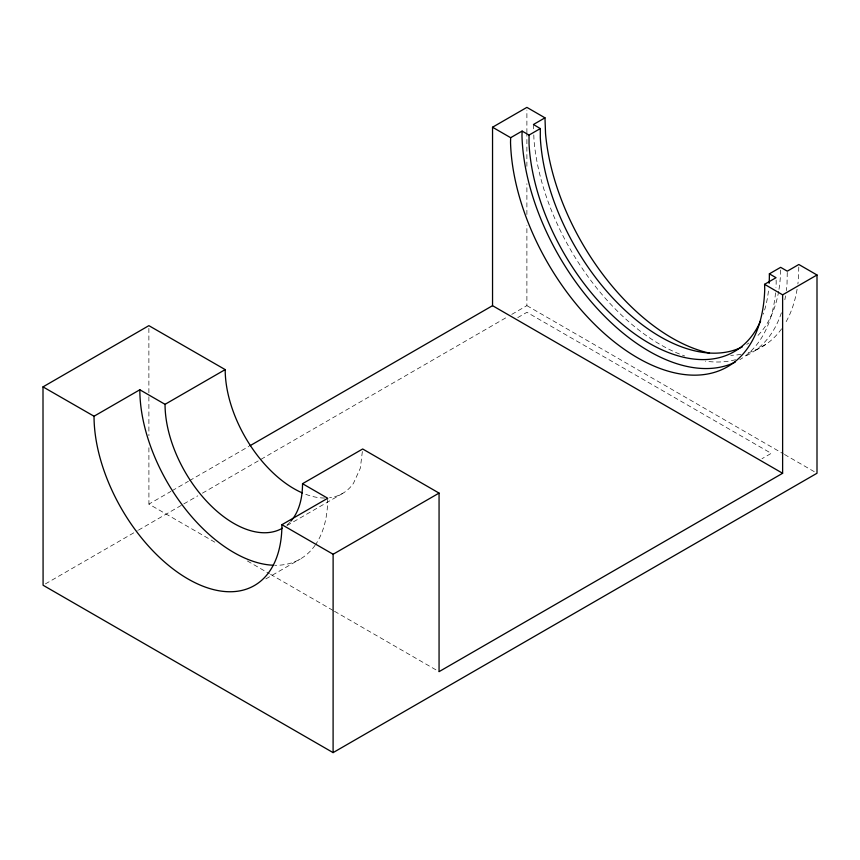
<?xml version="1.0" encoding="UTF-8"?>
<svg xmlns="http://www.w3.org/2000/svg" width="860" height="860" viewBox="0 0 860 860"><rect width="100%" height="100%" fill="white"/><g stroke="black" fill="none" stroke-linecap="round" stroke-linejoin="round"><path stroke-width="0.64" stroke-dasharray="4.3 3.22" d="M511.775 314.384L526.89 305.644L526.89 225.266M526.89 214.549L526.89 183.739M526.89 166.324L526.89 134.171M526.89 132.838L526.89 110.058M787.255 272.437L787.029 283.854A179.837 103.748 60 0 1 786.33 290.637M798.779 267.03L798.574 277.178A179.837 103.748 60 0 1 797.876 283.972M362.35 451.543L360.329 468.162L353.46 483.341A97.212 56.126 60 0 1 329.573 497.736M214.828 542.176L148.92 504.111L170.979 491.372M172.14 490.705L188.383 481.31M189.544 480.643L248.755 446.458M45.408 583.897L137.288 530.803M138.449 530.136L182.643 504.594M183.803 503.917L197.768 495.854M202.412 493.167L507.12 317.071M517.752 317.598L526.922 312.298L771.248 453.36L761.992 458.702M287.014 525.535L342.538 493.479M265.858 578.909L300.215 559.075M755.263 350.407L766.808 343.742M526.89 305.644L783.352 453.811M784.503 454.478L817 473.247M247.357 560.957L269.427 573.706M270.588 574.372L333.336 610.6M334.497 611.277L439.062 671.649M533.437 124.506L533.619 129.72M533.802 134.945L533.985 140.169A179.837 103.748 60 0 0 684.678 355.975M776.107 280.081L776.182 282.467A179.837 103.834 60 0 1 775.946 287.702M148.877 328.337L148.887 395.428M148.887 396.772L148.898 435.676M148.898 447.759L148.92 504.111M315.136 545.218A132.859 76.701 60 0 1 274.716 565.289M327.724 498.252A132.859 76.701 60 0 1 315.813 544.24M324.661 498.026A97.212 56.126 60 0 1 304.687 493.898M290.099 522.041A97.212 56.126 60 0 1 286.434 525.438M781.611 328.821A179.837 103.748 60 0 1 745.91 353.331M741.008 354.341A179.837 103.748 60 0 1 730.774 355.32M797.091 289.239A179.837 103.748 60 0 1 785.169 323.371M780.622 270.051A170.119 98.223 60 0 1 778.891 289.949M778.665 291.282A170.119 98.223 60 0 1 756.757 336.615M748.877 343.033A170.119 98.223 60 0 1 746.759 344.409M768.442 291.067A170.119 98.201 59.9 0 1 763.293 314.115M735.558 359.695A179.837 103.748 60 0 1 705.361 361.146M785.545 295.915A179.837 103.748 60 0 1 784.836 299.764M781.385 312.814A179.837 103.748 60 0 1 743.663 356.911M775.537 292.841A179.837 103.834 60 0 1 739.858 359.63"/><path stroke-width="1.29" d="M302.301 492.909A97.212 56.126 60 0 1 225.191 369.606L148.877 325.65L43 386.882L43.086 585.241L333.099 752.618L333.121 554.259L439.062 493.092L439.062 671.649L782.621 473.279L782.621 294.84L764.583 284.305L776.032 277.694L769.367 273.835A170.119 98.201 59.9 0 1 769.141 283.295M709.511 353.137A179.837 103.748 60 0 1 545.53 133.504L544.982 117.831L533.437 124.506L540.306 128.57L529.04 135.074L529.04 143.975A170.119 98.201 59.9 0 0 629.875 330.326A170.119 98.201 59.9 0 0 760.616 320.93M540.306 128.57L540.306 137.471A170.119 98.223 60 0 0 615.932 301.322A170.119 98.223 60 0 0 742.363 346.849M529.04 135.074L522.117 131.085L510.657 137.697L510.528 142.319A179.837 103.834 60 0 0 637.625 357.835A179.837 103.834 60 0 0 764.733 289.078L764.583 284.305M522.117 131.085L521.977 135.708A179.837 103.834 60 0 0 599.85 311.352A179.837 103.834 60 0 0 735.182 362.157M782.621 473.279L492.543 305.676L492.543 127.226L526.89 107.382L544.982 117.831M43 386.882L94.03 416.229L139.836 389.773L165.045 404.329A97.212 56.126 60 0 0 207.475 502.154A97.212 56.126 60 0 0 282.392 528.201M165.045 404.329L225.191 369.606M249.916 445.781L492.543 305.676M290.949 521.096A97.212 56.126 60 0 0 302.526 483.696L362.673 448.985L439.062 493.092M94.03 416.229A132.859 76.701 60 0 0 187.975 578.941A132.859 76.701 60 0 0 281.919 524.697L327.724 498.252L302.526 483.696M769.367 273.835L780.643 267.331L787.287 271.169L798.832 264.493L817 274.985L817 473.247L333.099 752.618M782.621 294.84L817 274.985M281.919 524.697L333.121 554.259M492.543 127.226L510.657 137.697M273.48 565.246A132.859 76.701 60 0 1 139.836 389.773"/></g></svg>
